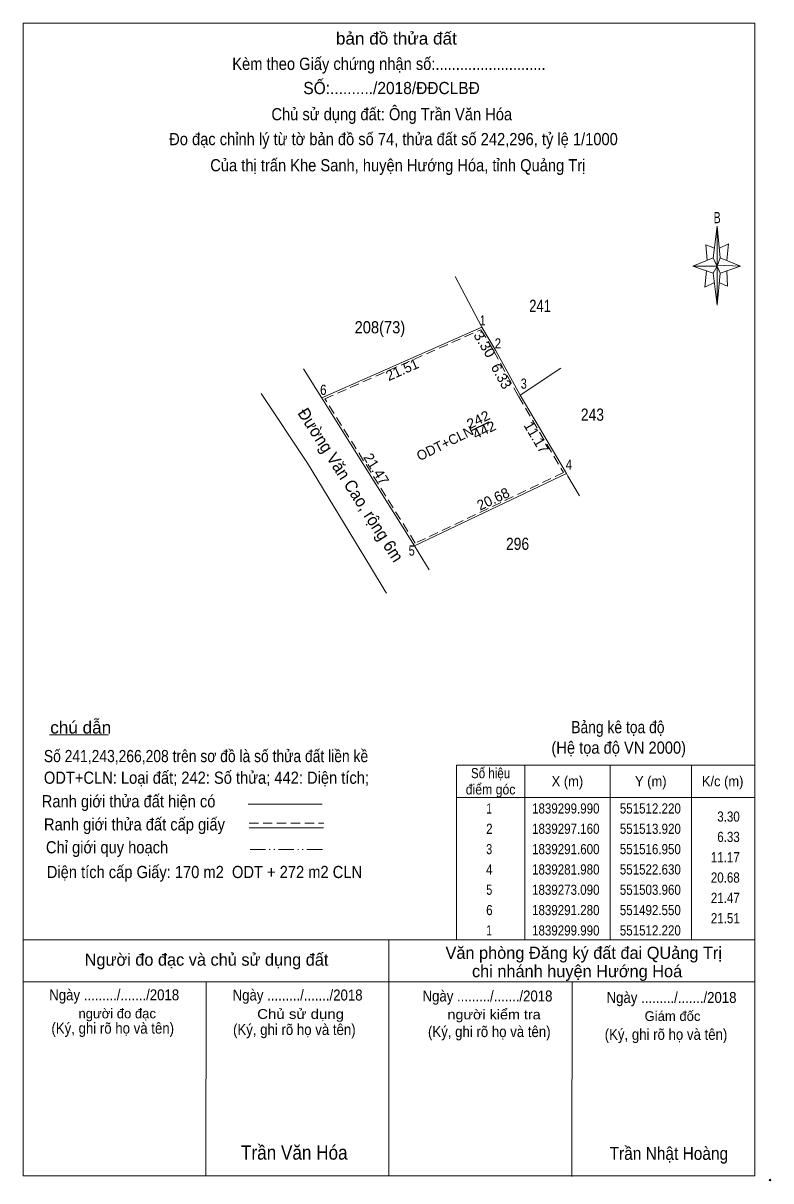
# Model space of a CAD drawing. Header units: metres. Extents: x 550892 to 551548, y 1839195 to 1839337.
# Drawn here: x 551455.8 to 551547.8, y 1839195 to 1839337.4 of the extents above; entities that cross this region are included whole.
import ezdxf
from ezdxf.enums import TextEntityAlignment as Align

# ---------------------------------------------------------------- set-up
doc = ezdxf.new("R2010")
doc.units = ezdxf.units.M
doc.header["$LTSCALE"] = 0.38
doc.header["$PDMODE"] = 32
doc.header["$PDSIZE"] = 0.19
doc.linetypes.add('DASH_DOUBLE_DOT', pattern=[9.2, 5, -1.2, 0.3, -1.2, 0.3, -1.2])
doc.linetypes.add('MEDIUM_DASHED', pattern=[4.5, 3, -1.5])
for name, color, linetype, lineweight in [('17', 7, 'Continuous', 13), ('2', 7, 'Continuous', 13), ('5', 7, 'Continuous', 13), ('6', 7, 'Continuous', 13), ('63', 7, 'Continuous', 13)]:
    doc.layers.add(name, color=color, linetype=linetype, lineweight=lineweight)

msp = doc.modelspace()

# ---------------------------------------------------------------- linework, layer by layer
at = {"layer": '17'}
for p, q in [((551459.05, 1839249.84), (551466.29, 1839249.84)), ((551500.81, 1839195.54), (551500.81, 1839224.62)), ((551478.29, 1839195.54), (551478.33, 1839219.46)), ((551523.29, 1839195.5), (551523.33, 1839219.42))]:
    msp.add_line(p, q, dxfattribs=at)
at = {"layer": '2'}
for p, q in [((551512.22, 1839299.99), (551508.94, 1839306.23)), ((551492.55, 1839291.28), (551512.22, 1839299.99)), ((551490.3, 1839294.87), (551503.96, 1839273.09)), ((551521.95, 1839294.94), (551516.95, 1839291.6)), ((551490.78, 1839283.27), (551485.1, 1839291.82)), ((551516.95, 1839291.6), (551522.63, 1839281.98)), ((551503.96, 1839273.09), (551522.63, 1839281.98)), ((551522.63, 1839281.98), (551522.82, 1839281.66)), ((551524.24, 1839279.25), (551522.82, 1839281.66)), ((551503.96, 1839273.09), (551505.76, 1839270.12))]:
    msp.add_line(p, q, dxfattribs=at)
at = {"layer": '2', "lineweight": 25}
msp.add_line((551510.89, 1839287.22), (551513.14, 1839288.33), dxfattribs=at)
at = {"layer": '2'}
for points in [[(551512.22, 1839299.99), (551513.92, 1839297.16), (551516.95, 1839291.6)], [(551490.78, 1839283.27), (551498.54, 1839270.51), (551500.35, 1839267.5), (551500.49, 1839267.27)]]:
    msp.add_lwpolyline(points, dxfattribs=at)
at = {"layer": '2', "linetype": 'MEDIUM_DASHED'}
msp.add_lwpolyline([(551512.12, 1839299.67), (551513.7, 1839297.04), (551516.73, 1839291.48), (551522.28, 1839282.09), (551504.05, 1839273.41), (551492.92, 1839291.17)], close=True, dxfattribs=at)
at = {"layer": '5'}
for p, q in [((551455.81, 1839195.58), (551455.81, 1839337.38)), ((551540.67, 1839308.5), (551541.17, 1839312.42)), ((551541.57, 1839308.5), (551544.07, 1839307.5)), ((551540.67, 1839306.62), (551538.17, 1839307.5)), ((551542.37, 1839306.9), (551542.47, 1839305.02)), ((551541.57, 1839306.62), (551541.17, 1839302.7)), ((551542.47, 1839305.02), (551541.47, 1839305.42))]:
    msp.add_line(p, q, dxfattribs=at)
for points in [[(551455.81, 1839337.38), (551545.81, 1839337.38), (551545.81, 1839195.58)], [(551540.87, 1839309.7), (551539.77, 1839310.1), (551539.97, 1839308.22)], [(551541.47, 1839309.7), (551542.57, 1839310.22), (551542.37, 1839308.22)], [(551541.17, 1839307.5), (551540.67, 1839308.5), (551538.17, 1839307.5)], [(551539.87, 1839306.9), (551539.67, 1839304.9), (551540.77, 1839305.42)], [(551541.17, 1839307.5), (551541.57, 1839306.62), (551544.07, 1839307.5)]]:
    msp.add_lwpolyline(points, dxfattribs=at)
for points in [[(551541.17, 1839312.42), (551541.57, 1839308.5), (551541.17, 1839307.5)], [(551541.17, 1839307.5), (551538.17, 1839307.5), (551540.67, 1839308.5), (551541.57, 1839306.62), (551544.07, 1839307.5), (551541.17, 1839307.62)], [(551541.17, 1839307.5), (551541.17, 1839302.7), (551540.67, 1839306.62)]]:
    msp.add_lwpolyline(points, close=True, dxfattribs=at)
at = {"layer": '6'}
for p, q in [((551483.47, 1839241.3), (551492.61, 1839241.3)), ((551483.61, 1839238.38), (551492.75, 1839238.38)), ((551455.81, 1839224.62), (551545.81, 1839224.62)), ((551455.81, 1839219.46), (551545.81, 1839219.46)), ((551545.81, 1839195.58), (551455.81, 1839195.58))]:
    msp.add_line(p, q, dxfattribs=at)
at = {"layer": '6', "linetype": 'MEDIUM_DASHED'}
msp.add_line((551483.61, 1839238.98), (551492.81, 1839238.98), dxfattribs=at)
at = {"layer": '6'}
msp.add_point((551547.69, 1839195.06), dxfattribs=at)
at = {"layer": '63'}
for p, q in [((551517.51, 1839246.12), (551517.51, 1839224.62)), ((551528.01, 1839246.12), (551528.01, 1839224.62)), ((551538.01, 1839246.12), (551538.01, 1839224.62)), ((551509.11, 1839242.12), (551545.81, 1839242.12))]:
    msp.add_line(p, q, dxfattribs=at)
at = {"layer": '63', "linetype": 'DASH_DOUBLE_DOT'}
msp.add_line((551483.73, 1839235.74), (551492.93, 1839235.74), dxfattribs=at)
at = {"layer": '63'}
msp.add_lwpolyline([(551509.11, 1839246.12), (551545.81, 1839246.12), (551545.81, 1839224.62), (551509.11, 1839224.62)], close=True, dxfattribs=at)

# ---------------------------------------------------------------- texts
at = {"layer": '2'}
for s, width, p in [('241', 0.8, (551519.4, 1839301.86)), ('208(73)', 0.9, (551499.695, 1839299.22)), ('243', 0.85, (551525.835, 1839288.47)), ('296', 0.85, (551516.63, 1839272.58))]:
    msp.add_text(s, height=1.5, dxfattribs=dict(at, width=width)).set_placement(p, align=Align.CENTER)
for s, width, p in [(' 1', 0.75, (551512.69, 1839300.19)), (' 2', 0.85, (551514.61, 1839297.36)), (' 6', 0.85, (551493.13, 1839291.65)), (' 3', 0.8, (551517.76, 1839292.41)), (' 4', 0.85, (551523.34, 1839282.45))]:
    msp.add_text(s, height=1.25, dxfattribs=dict(at, width=width)).set_placement(p, align=Align.RIGHT)
for s, height, rotation, width, p in [('3.30', 1.25, 300.994, 1.05, (551512.028, 1839297.5518)), ('Đường Văn Cao, rộng 6m', 1.5, 302.799, 0.95, (551495.4678, 1839280.1663)), ('242', 1.2, 26.275, 1.1, (551512.0544, 1839288.0688)), ('442', 1.2, 26.275, 1.1, (551512.7844, 1839286.7888))]:
    msp.add_text(s, height=height, rotation=rotation, dxfattribs=dict(at, width=width)).set_placement(p, align=Align.CENTER)
for s, rotation, p in [('21.51', 23.884, (551502.6919, 1839294.1801)), ('6.33', 298.589, (551514.0807, 1839293.6541)), ('11.17', 300.559, (551518.3966, 1839286.1128)), ('21.47', 302.099, (551498.7191, 1839282.2121)), ('20.68', 25.462, (551513.8963, 1839278.2882))]:
    msp.add_text(s, height=1.25, rotation=rotation, dxfattribs=at).set_placement(p, align=Align.CENTER)
msp.add_text('ODT+CLN ', height=1.2, rotation=26.275, dxfattribs=at).set_placement((551511.7388, 1839287.0225), align=Align.RIGHT)
at = {"layer": '5'}
for s, height, width, p in [('bản đồ thửa đất', 1.5, 1.05, (551501.72, 1839334.75)), ('Kèm theo Giấy chứng nhận số:...........................', 1.5, 0.9, (551500.8, 1839331.63)), ('SỐ:........../2018/ĐĐCLBĐ', 1.5, 0.95, (551501.13, 1839328.65)), ('Chủ sử dụng đất: Ông Trần Văn Hóa', 1.5, 0.9, (551501.155, 1839325.43)), ('Đo đạc chỉnh lý từ tờ bản đồ số 74, thửa đất số 242,296, tỷ lệ 1/1000 ', 1.5, 0.9, (551501.615, 1839322.37)), ('Của thị trấn Khe Sanh, huyện Hướng Hóa, tỉnh Quảng Trị', 1.5, 0.9, (551501.9, 1839319.15)), ('B', 1.378, 0.7, (551541.18, 1839312.77))]:
    msp.add_text(s, height=height, dxfattribs=dict(at, width=width)).set_placement(p, align=Align.CENTER)
at = {"layer": '6'}
for s, height, width, p in [('chú dẫn', 1.5, 1.05, (551462.89, 1839249.99)), ('Bảng kê tọa độ', 1.5, 0.85, (551528.97, 1839250.03)), ('(Hệ tọa độ VN 2000)', 1.5, 0.9, (551529.07, 1839247.51)), ('Ranh giới thửa đất hiện có ', 1.5, 0.9, (551469.03, 1839240.91)), ('Ranh giới thửa đất cấp giấy', 1.5, 0.9, (551469.5, 1839238.07)), ('Chỉ giới quy hoạch', 1.5, 0.9, (551466.13, 1839235.25)), ('Ngày ........./......./2018', 1.35, 0.9, (551467.01, 1839217.17)), ('Ngày ........./......./2018', 1.35, 0.9, (551489.57, 1839217.15)), ('Ngày ........./......./2018', 1.35, 0.9, (551512.93, 1839217.03)), ('Ngày ........./......./2018', 1.35, 0.9, (551535.57, 1839216.85)), ('Chủ sử dụng', 1.2, 1.15, (551489.94, 1839214.89)), ('người kiểm tra', 1.2, 1.1, (551513.74, 1839214.83)), ('(Ký, ghi rõ họ và tên)', 1.35, 0.9, (551466.83, 1839213.07)), ('(Ký, ghi rõ họ và tên)', 1.35, 0.9, (551489.17, 1839212.91)), ('(Ký, ghi rõ họ và tên)', 1.35, 0.9, (551513.15, 1839212.65)), ('(Ký, ghi rõ họ và tên)', 1.35, 0.9, (551534.89, 1839212.31)), ('Trần Văn Hóa', 1.75, 0.9, (551489.165, 1839197.57)), ('Trần Nhật Hoàng', 1.58, 0.9, (551535.24, 1839197.55))]:
    msp.add_text(s, height=height, dxfattribs=dict(at, width=width)).set_placement(p, align=Align.CENTER)
for s, width, p in [('Số 241,243,266,208 trên sơ đồ là số thửa đất liền kề', 0.85, (551458.36, 1839246.47)), ('ODT+CLN: Loại đất; 242: Số thửa; 442: Diện tích;', 0.9, (551458.36, 1839243.81)), ('Diện tích cấp Giấy: 170 m2  ODT + 272 m2 CLN', 0.9, (551458.72, 1839232.21))]:
    msp.add_text(s, height=1.5, dxfattribs=dict(at, width=width)).set_placement(p)
for s, height, p in [('Người đo đạc và chủ sử dụng đất', 1.5, (551478.37, 1839221.43)), (' Văn phòng Đăng ký đất đai QUảng Trị', 1.5, (551524.49, 1839222.27)), ('chi nhánh huyện Hướng Hoá', 1.5, (551523.95, 1839220.01)), ('người đo đạc', 1.2, (551467.38, 1839214.95)), ('Giám đốc', 1.2, (551535.69, 1839214.63))]:
    msp.add_text(s, height=height, dxfattribs=at).set_placement(p, align=Align.CENTER)
at = {"layer": '63'}
for s, width, p in [(' 5', 0.8, (551503.98, 1839271.88)), ('3.30', 0.85, (551543.96, 1839239.15)), ('6.33', 0.85, (551543.96, 1839236.65)), ('11.17', 0.85, (551543.96, 1839234.15)), ('20.68', 0.85, (551543.96, 1839231.65)), ('21.47', 0.85, (551543.96, 1839229.15)), ('21.51', 0.85, (551543.96, 1839226.65))]:
    msp.add_text(s, height=1.25, dxfattribs=dict(at, width=width)).set_placement(p, align=Align.RIGHT)
for s, width, p in [('Số hiệu', 0.85, (551513.31, 1839244.5)), ('X (m)', 0.95, (551522.76, 1839243.5)), ('Y (m)', 0.95, (551533.015, 1839243.5)), ('K/c (m)', 0.95, (551541.855, 1839243.5)), ('điểm góc', 0.9, (551513.31, 1839242.5)), (' 1', 0.75, (551512.96, 1839240.15)), ('1839299.990', 0.85, (551522.56, 1839240.15)), ('551512.220', 0.85, (551532.96, 1839240.15)), (' 2', 0.85, (551512.965, 1839237.65)), ('1839297.160', 0.85, (551522.56, 1839237.65)), ('551513.920', 0.85, (551532.96, 1839237.65)), (' 3', 0.8, (551512.955, 1839235.15)), ('1839291.600', 0.85, (551522.56, 1839235.15)), ('551516.950', 0.85, (551532.96, 1839235.15)), (' 4', 0.85, (551512.96, 1839232.65)), ('1839281.980', 0.85, (551522.56, 1839232.65)), ('551522.630', 0.85, (551532.96, 1839232.65)), (' 5', 0.8, (551512.965, 1839230.15)), ('1839273.090', 0.85, (551522.56, 1839230.15)), ('551503.960', 0.85, (551532.96, 1839230.15)), (' 6', 0.85, (551512.965, 1839227.65)), ('1839291.280', 0.85, (551522.56, 1839227.65)), ('551492.550', 0.85, (551532.96, 1839227.65)), (' 1', 0.75, (551512.96, 1839225.15)), ('1839299.990', 0.85, (551522.56, 1839225.15)), ('551512.220', 0.85, (551532.96, 1839225.15))]:
    msp.add_text(s, height=1.25, dxfattribs=dict(at, width=width)).set_placement(p, align=Align.CENTER)

doc.saveas('drawing.dxf')
